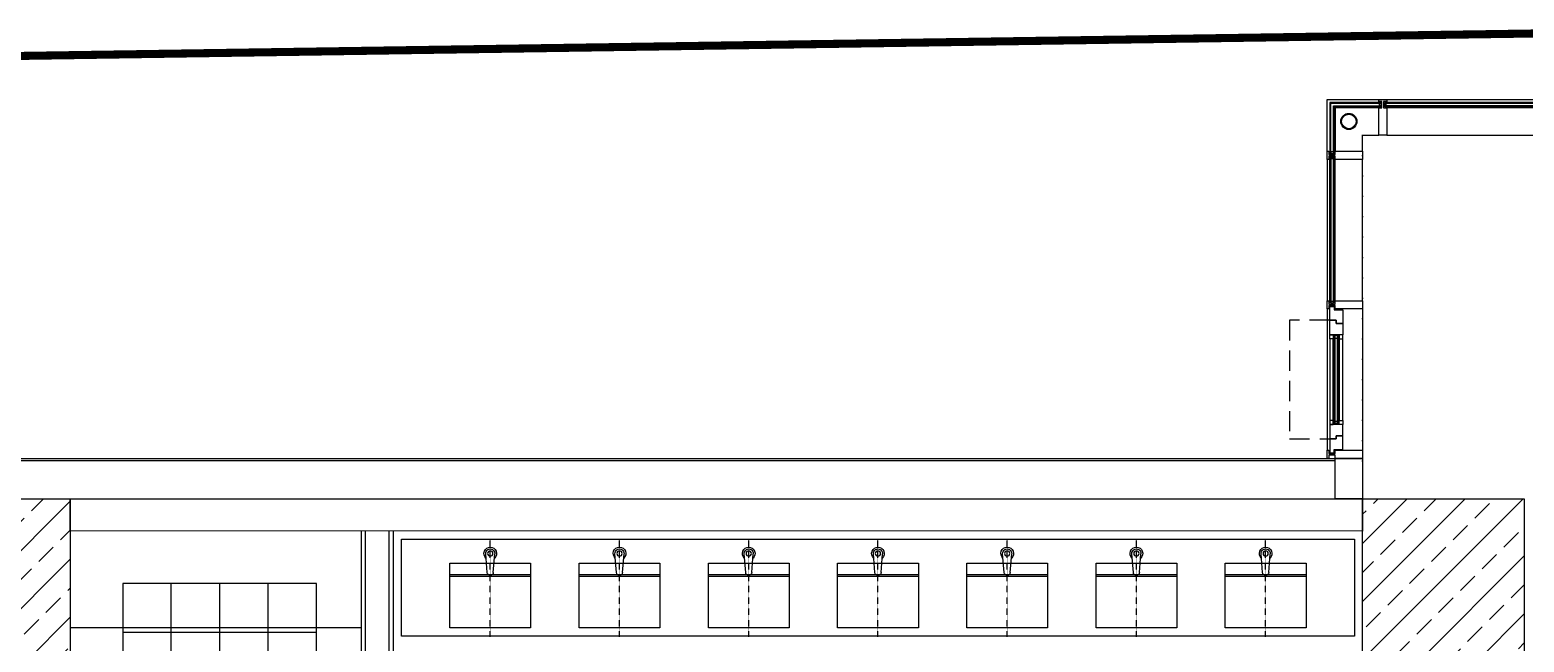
# Model space of a CAD drawing. Header units: centimetres. Extents: x 405564 to 502064, y 46284 to 60634.
# Drawn here: x 461225 to 462150, y 56744 to 57123 of the extents above; entities that cross this region are included whole.
import ezdxf
from ezdxf.xclip import XClip

# ---------------------------------------------------------------- set-up
doc = ezdxf.new("R2010")
doc.units = ezdxf.units.CM
doc.header["$XCLIPFRAME"] = 0
for name, pattern in [('( Hidden )', [0.375, 0.25, -0.125]), ('2.Bodrum Kat Planı Altlık$0$DASHDOT2', [0.5, 0.25, -0.125, 0, -0.125]), ('ACAD_ISO07W100', [3, 0, -3]), ('BORDER', [1.75, 0.5, -0.25, 0.5, -0.25, 0, -0.25]), ('DASHDOT', [25.4, 12.7, -6.35, 0, -6.35]), ('DOT', [0.25, 0, -0.25])]:
    doc.linetypes.add(name, pattern=pattern)
doc.layers.get('0').update_dxf_attribs({"color": 8, "lineweight": 9})
doc.layers.add('---___EB_draft00_parselsiniri', color=8, linetype='BORDER', lineweight=9)
doc.layers.add('0-KRCN-MİMARİ-220526', color=8, linetype='Continuous', lineweight=9)
for name, color, linetype in [('0-KRCN-ASMATAVAN-130426', 8, 'Continuous'), ('AS_DOS_TERAS_UST', 8, 'ACAD_ISO07W100'), ('AS_DUV_ALCIPAN_YANGINA-SUYA DAYANIMLI', 8, 'Continuous'), ('AS_DUV_CIMENTO ESASLI PANEL CEPHE KAPLAMASI', 8, 'Continuous'), ('AS_DUV_GAZBETON', 8, 'Continuous'), ('AS_GOR_UZAK2', 8, 'Continuous'), ('AS_PRFL_ALU', 8, 'Continuous'), ('AS_PRFL_CAM', 8, 'Continuous'), ('AS_TA_BETONARME', 5, 'Continuous'), ('AS_TA_TARAMA', 8, 'Continuous'), ('AS_TEFR_CIHAZ', 8, 'Continuous'), ('AS_TES_SUZGEC', 171, 'Continuous'), ('M_AKS_', 8, '2.Bodrum Kat Planı Altlık$0$DASHDOT2'), ('M_TFR_vitrifiye', 171, 'Continuous')]:
    doc.layers.add(name, color=color, linetype=linetype)
pattern_1 = [(225, (17560.68, -7819.299), (17.96051, -17.96051), []), (225, (17542.72, -7819.299), (17.96051, -17.96051), [12.7, -6.35])]

# ---------------------------------------------------------------- blocks, each defined once
blk = doc.blocks.new('2.Bodrum Kat Planı Altlık$0$lavabo tek')
for p, q in [((-1.88, -34.23), (-2.81, -45.81)), ((1.88, -34.23), (2.81, -45.81))]:
    blk.add_line(p, q)
blk.add_lwpolyline([(-25, 0), (-25, -40), (25, -40), (25, 0)], close=True)
for points in [[(25, -31.78), (-25, -31.78)], [(25, -32.78), (-25, -32.78)]]:
    blk.add_lwpolyline(points)
blk.add_circle((0, -46), 1.64)
for centre, radius, start, end in [((0, -34.23), 1.88, 0, 180), ((0, -46), 3.92, 132.71597, 47.28403), ((0, -46), 2.82, 176.06534, 3.93466)]:
    blk.add_arc(centre, radius, start, end)
at = {"layer": 'M_AKS_', "ltscale": 0.5}
blk.add_line((0, 5.58), (0, -54.58), dxfattribs=at)
blk = doc.blocks.new('WC01_FA')
at = {"layer": 'AS_TEFR_CIHAZ'}
blk.add_lwpolyline([(-5, 25.03), (-595, 25.03), (-595, 85.03), (-5, 85.03)], close=True, dxfattribs=at)
at = {"layer": 'M_TFR_vitrifiye', "xscale": -1, "rotation": 180}
for p in [(-540, 30.15), (-460, 30.15), (-380, 30.15), (-300, 30.15), (-220, 30.15), (-140, 30.15), (-60, 30.15)]:
    blk.add_blockref('2.Bodrum Kat Planı Altlık$0$lavabo tek', p, dxfattribs=at)
blk = doc.blocks.new('OPK-site-surrounding-R01')
at = {"layer": '---___EB_draft00_parselsiniri', "linetype": 'DASHDOT', "ltscale": 5, "const_width": 5, "flags": 128}
blk.add_lwpolyline([(-303.72, 52.55), (22545.33, 391.1), (23723.36, -710.97), (24047.63, -4449.98), (-299.88, -4449.98)], close=True, dxfattribs=at)
blk = doc.blocks.new('catı yagmur inis tip')
at = {"linetype": 'ByBlock'}
for radius in [5, 4.5]:
    blk.add_circle((0, 0), radius, dxfattribs=at)
blk = doc.blocks.new('A$C6A10300A')
at = {"layer": 'AS_TA_TARAMA'}
h = blk.add_hatch(dxfattribs=at)
h.set_pattern_fill('ANSI33', color=256, scale=4, angle=180)
h.set_pattern_definition(pattern_1)
h.paths.add_polyline_path([(23085.68, -3801.45), (23185.68, -3801.45), (23185.68, -3901.45), (23085.68, -3901.45)])
h = blk.add_hatch(dxfattribs=at)
h.set_pattern_fill('ANSI33', color=256, scale=4, angle=180)
h.set_pattern_definition(pattern_1)
h.paths.add_polyline_path([(23985.68, -3801.45), (24085.68, -3801.45), (24085.68, -3901.45), (23985.68, -3901.45)])
at = {"layer": 'AS_DOS_TERAS_UST', "linetype": 'DOT', "ltscale": 80}
for p, q in [((23985.68, -3801.45), (23185.68, -3801.45)), ((24085.68, -3801.45), (24460.68, -3801.45))]:
    blk.add_line(p, q, dxfattribs=at)
at = {"layer": 'AS_DOS_TERAS_UST', "linetype": 'DOT', "ltscale": 50}
blk.add_lwpolyline([(27685.68, -4601.45), (27910.68, -4601.45), (27910.68, -3576.45), (23985.68, -3576.45), (23985.68, -3801.45)], dxfattribs=at)
at = {"layer": 'AS_DUV_ALCIPAN_YANGINA-SUYA DAYANIMLI'}
for points in [[(23365.68, -3821.34), (23365.68, -3921.34), (23385.68, -3921.34), (23385.69, -3821.34)], [(23368.18, -3821.34), (23368.18, -3918.84), (23383.18, -3918.84), (23383.19, -3821.34)]]:
    blk.add_lwpolyline(points, dxfattribs=at)
at = {"layer": 'AS_DUV_CIMENTO ESASLI PANEL CEPHE KAPLAMASI'}
for points in [[(21255.68, -3808.95), (21255.68, -3776.45), (23968.68, -3776.45)], [(21256.93, -3808.95), (21256.93, -3777.7), (23968.68, -3777.7)]]:
    blk.add_lwpolyline(points, dxfattribs=at)
at = {"layer": 'AS_DUV_GAZBETON'}
blk.add_lwpolyline([(23185.68, -3821.3), (23185.68, -3801.45), (23985.68, -3801.45), (23985.68, -3821.45)], close=True, dxfattribs=at)
at = {"layer": 'AS_GOR_UZAK2'}
for points in [[(23963.68, -3586.45), (23963.68, -3554.45), (23995.68, -3554.45)], [(23995.68, -3559.45), (23968.68, -3559.45), (23968.68, -3586.45)], [(24000.68, -3554.45), (24145.68, -3554.45)], [(24145.68, -3559.45), (24000.68, -3559.45)], [(23985.68, -3586.45), (23985.68, -3576.45), (23995.68, -3576.45)], [(24000.68, -3576.45), (24145.68, -3576.45)], [(23963.68, -3591.45), (23963.68, -3678.95)], [(23968.68, -3678.95), (23968.68, -3591.45)], [(23985.68, -3678.95), (23985.68, -3591.45)], [(23963.68, -3683.95), (23963.68, -3771.45)], [(23985.68, -3683.95), (23985.68, -3771.45)]]:
    blk.add_lwpolyline(points, dxfattribs=at)
at = {"layer": 'AS_GOR_UZAK2', "linetype": '( Hidden )', "ltscale": 50}
blk.add_lwpolyline([(23965.38, -3690.95), (23940.38, -3690.95), (23940.38, -3764.45), (23965.38, -3764.45)], dxfattribs=at)
at = {"layer": 'AS_PRFL_ALU'}
for points in [[(23965.98, -3556.75), (23996.98, -3556.75), (23996.98, -3556.15), (23965.38, -3556.15), (23965.38, -3587.75), (23965.98, -3587.75)], [(23968.18, -3558.95), (23968.18, -3587.75), (23967.58, -3587.75), (23967.58, -3558.35), (23996.98, -3558.35), (23996.98, -3558.95)], [(23998.68, -3559.45), (24000.68, -3559.45), (24000.68, -3576.45), (23995.68, -3576.45), (23995.68, -3559.45), (23997.68, -3559.45), (23997.68, -3555.65), (23995.68, -3555.65), (23995.68, -3554.45), (24000.68, -3554.45), (24000.68, -3555.65), (23998.68, -3555.65)], [(23996.98, -3556.75), (23996.98, -3559.45), (23996.08, -3559.45), (23996.08, -3556.75)], [(23996.98, -3556.75), (23996.98, -3558.35), (23996.08, -3558.35), (23996.08, -3556.75)], [(23999.38, -3556.75), (23999.38, -3558.35), (24000.28, -3558.35), (24000.28, -3556.75)], [(23968.68, -3588.45), (23968.68, -3586.45), (23985.68, -3586.45), (23985.68, -3591.45), (23968.68, -3591.45), (23968.68, -3589.45), (23964.88, -3589.45), (23964.88, -3591.45), (23963.68, -3591.45), (23963.68, -3586.45), (23964.88, -3586.45), (23964.88, -3588.45)], [(23965.98, -3587.75), (23968.68, -3587.75), (23968.68, -3586.85), (23965.98, -3586.85)], [(23965.98, -3587.75), (23967.58, -3587.75), (23967.58, -3586.85), (23965.98, -3586.85)], [(23965.98, -3590.15), (23967.58, -3590.15), (23967.58, -3591.05), (23965.98, -3591.05)], [(23968.68, -3680.95), (23968.68, -3678.95), (23985.68, -3678.95), (23985.68, -3683.95), (23968.68, -3683.95), (23968.68, -3681.95), (23964.88, -3681.95), (23964.88, -3683.95), (23963.68, -3683.95), (23963.68, -3678.95), (23964.88, -3678.95), (23964.88, -3680.95)], [(23965.98, -3680.25), (23967.58, -3680.25), (23967.58, -3679.35), (23965.98, -3679.35)], [(23965.38, -3682.45), (23968.18, -3682.45), (23968.18, -3684.45), (23973.38, -3684.45), (23973.38, -3692.95), (23969.38, -3692.95), (23969.38, -3690.95), (23965.38, -3690.95)], [(23965.38, -3690.95), (23969.38, -3690.95), (23969.38, -3692.95), (23973.38, -3692.95), (23973.38, -3699.95), (23965.38, -3699.95)], [(23965.38, -3699.95), (23967.48, -3699.95), (23967.48, -3702.45), (23965.38, -3702.45)], [(23973.38, -3699.95), (23971.28, -3699.95), (23971.28, -3702.45), (23973.38, -3702.45)], [(23970.18, -3700.45), (23968.58, -3700.45), (23968.58, -3702.05), (23970.18, -3702.05)], [(23965.38, -3755.45), (23967.48, -3755.45), (23967.48, -3752.95), (23965.38, -3752.95)], [(23965.38, -3764.45), (23969.38, -3764.45), (23969.38, -3762.45), (23973.38, -3762.45), (23973.38, -3755.45), (23965.38, -3755.45)], [(23970.18, -3754.95), (23968.58, -3754.95), (23968.58, -3753.35), (23970.18, -3753.35)], [(23973.38, -3755.45), (23971.28, -3755.45), (23971.28, -3752.95), (23973.38, -3752.95)], [(23968.68, -3773.45), (23968.68, -3771.45), (23985.68, -3771.45), (23985.68, -3776.45), (23968.68, -3776.45), (23968.68, -3774.45), (23964.88, -3774.45), (23964.88, -3776.45), (23963.68, -3776.45), (23963.68, -3771.45), (23964.88, -3771.45), (23964.88, -3773.45)], [(23968.68, -3776.45), (23985.68, -3776.45), (23985.68, -3801.45), (23968.68, -3801.45)]]:
    blk.add_lwpolyline(points, close=True, dxfattribs=at)
for points in [[(23965.38, -3702.45), (23965.38, -3752.95)], [(23967.48, -3752.95), (23967.48, -3702.45)], [(23971.28, -3702.45), (23971.28, -3752.95)], [(23973.38, -3752.95), (23973.38, -3702.45)], [(23965.38, -3771.45), (23965.38, -3772.95), (23968.18, -3772.95), (23968.18, -3770.95), (23973.38, -3770.95), (23973.38, -3762.45), (23969.38, -3762.45), (23969.38, -3764.45), (23965.38, -3764.45), (23965.38, -3771.45)]]:
    blk.add_lwpolyline(points, dxfattribs=at)
at = {"layer": 'AS_PRFL_CAM'}
for points in [[(24146.98, -3556.15), (23999.38, -3556.15), (23999.38, -3556.75), (24146.98, -3556.75)], [(24146.98, -3558.35), (23999.38, -3558.35), (23999.38, -3558.95), (24146.98, -3558.95)], [(23965.38, -3680.25), (23965.38, -3590.15), (23965.98, -3590.15), (23965.98, -3680.25)], [(23967.58, -3680.25), (23967.58, -3590.15), (23968.18, -3590.15), (23968.18, -3680.25)], [(23968.58, -3754.95), (23967.98, -3754.95), (23967.98, -3700.45), (23968.58, -3700.45)], [(23970.78, -3754.95), (23970.18, -3754.95), (23970.18, -3700.45), (23970.78, -3700.45)]]:
    blk.add_lwpolyline(points, close=True, dxfattribs=at)
at = {"layer": 'AS_TA_BETONARME'}
for points in [[(23085.68, -3801.45), (23185.68, -3801.45), (23185.68, -3901.45), (23085.68, -3901.45)], [(23985.68, -3801.45), (24085.68, -3801.45), (24085.68, -3901.45), (23985.68, -3901.45)]]:
    blk.add_lwpolyline(points, close=True, dxfattribs=at)
at = {"layer": 'AS_TEFR_CIHAZ'}
blk.add_lwpolyline([(23365.68, -3881.3), (23185.68, -3881.3)], dxfattribs=at)
ref = blk.add_blockref('OPK-site-surrounding-R01', (5135.68, -3851.45))
XClip(ref).set_block_clipping_path([(-5135.679684336, -9648.5463532069), (26364.320315664, 3851.4536467931)])
blk.add_blockref('WC01_FA', (23985.68, -3911.45))
at = {"layer": 'AS_TES_SUZGEC'}
blk.add_blockref('catı yagmur inis tip', (23977.18, -3567.95), dxfattribs=at)

msp = doc.modelspace()

# ---------------------------------------------------------------- linework, layer by layer
at = {"layer": '0-KRCN-ASMATAVAN-130426'}
for p, q in [((461402.25, 56780.06), (461282.25, 56780.06)), ((461282.25, 56780.06), (461282.25, 56540.06)), ((461312.25, 56540.06), (461312.25, 56780.06)), ((461342.25, 56540.06), (461342.25, 56780.06)), ((461372.25, 56540.06), (461372.25, 56780.06)), ((461402.25, 56720.06), (461402.25, 56780.06)), ((461402.25, 56540.06), (461402.25, 56780.06)), ((461282.25, 56750.06), (461402.25, 56750.06))]:
    msp.add_line(p, q, dxfattribs=at)

# ---------------------------------------------------------------- next in the draw order: block references
at = {"layer": '0-KRCN-MİMARİ-220526'}
msp.add_blockref('A$C6A10300A', (438064.07, 60634.02), dxfattribs=at)

doc.saveas('drawing.dxf')
